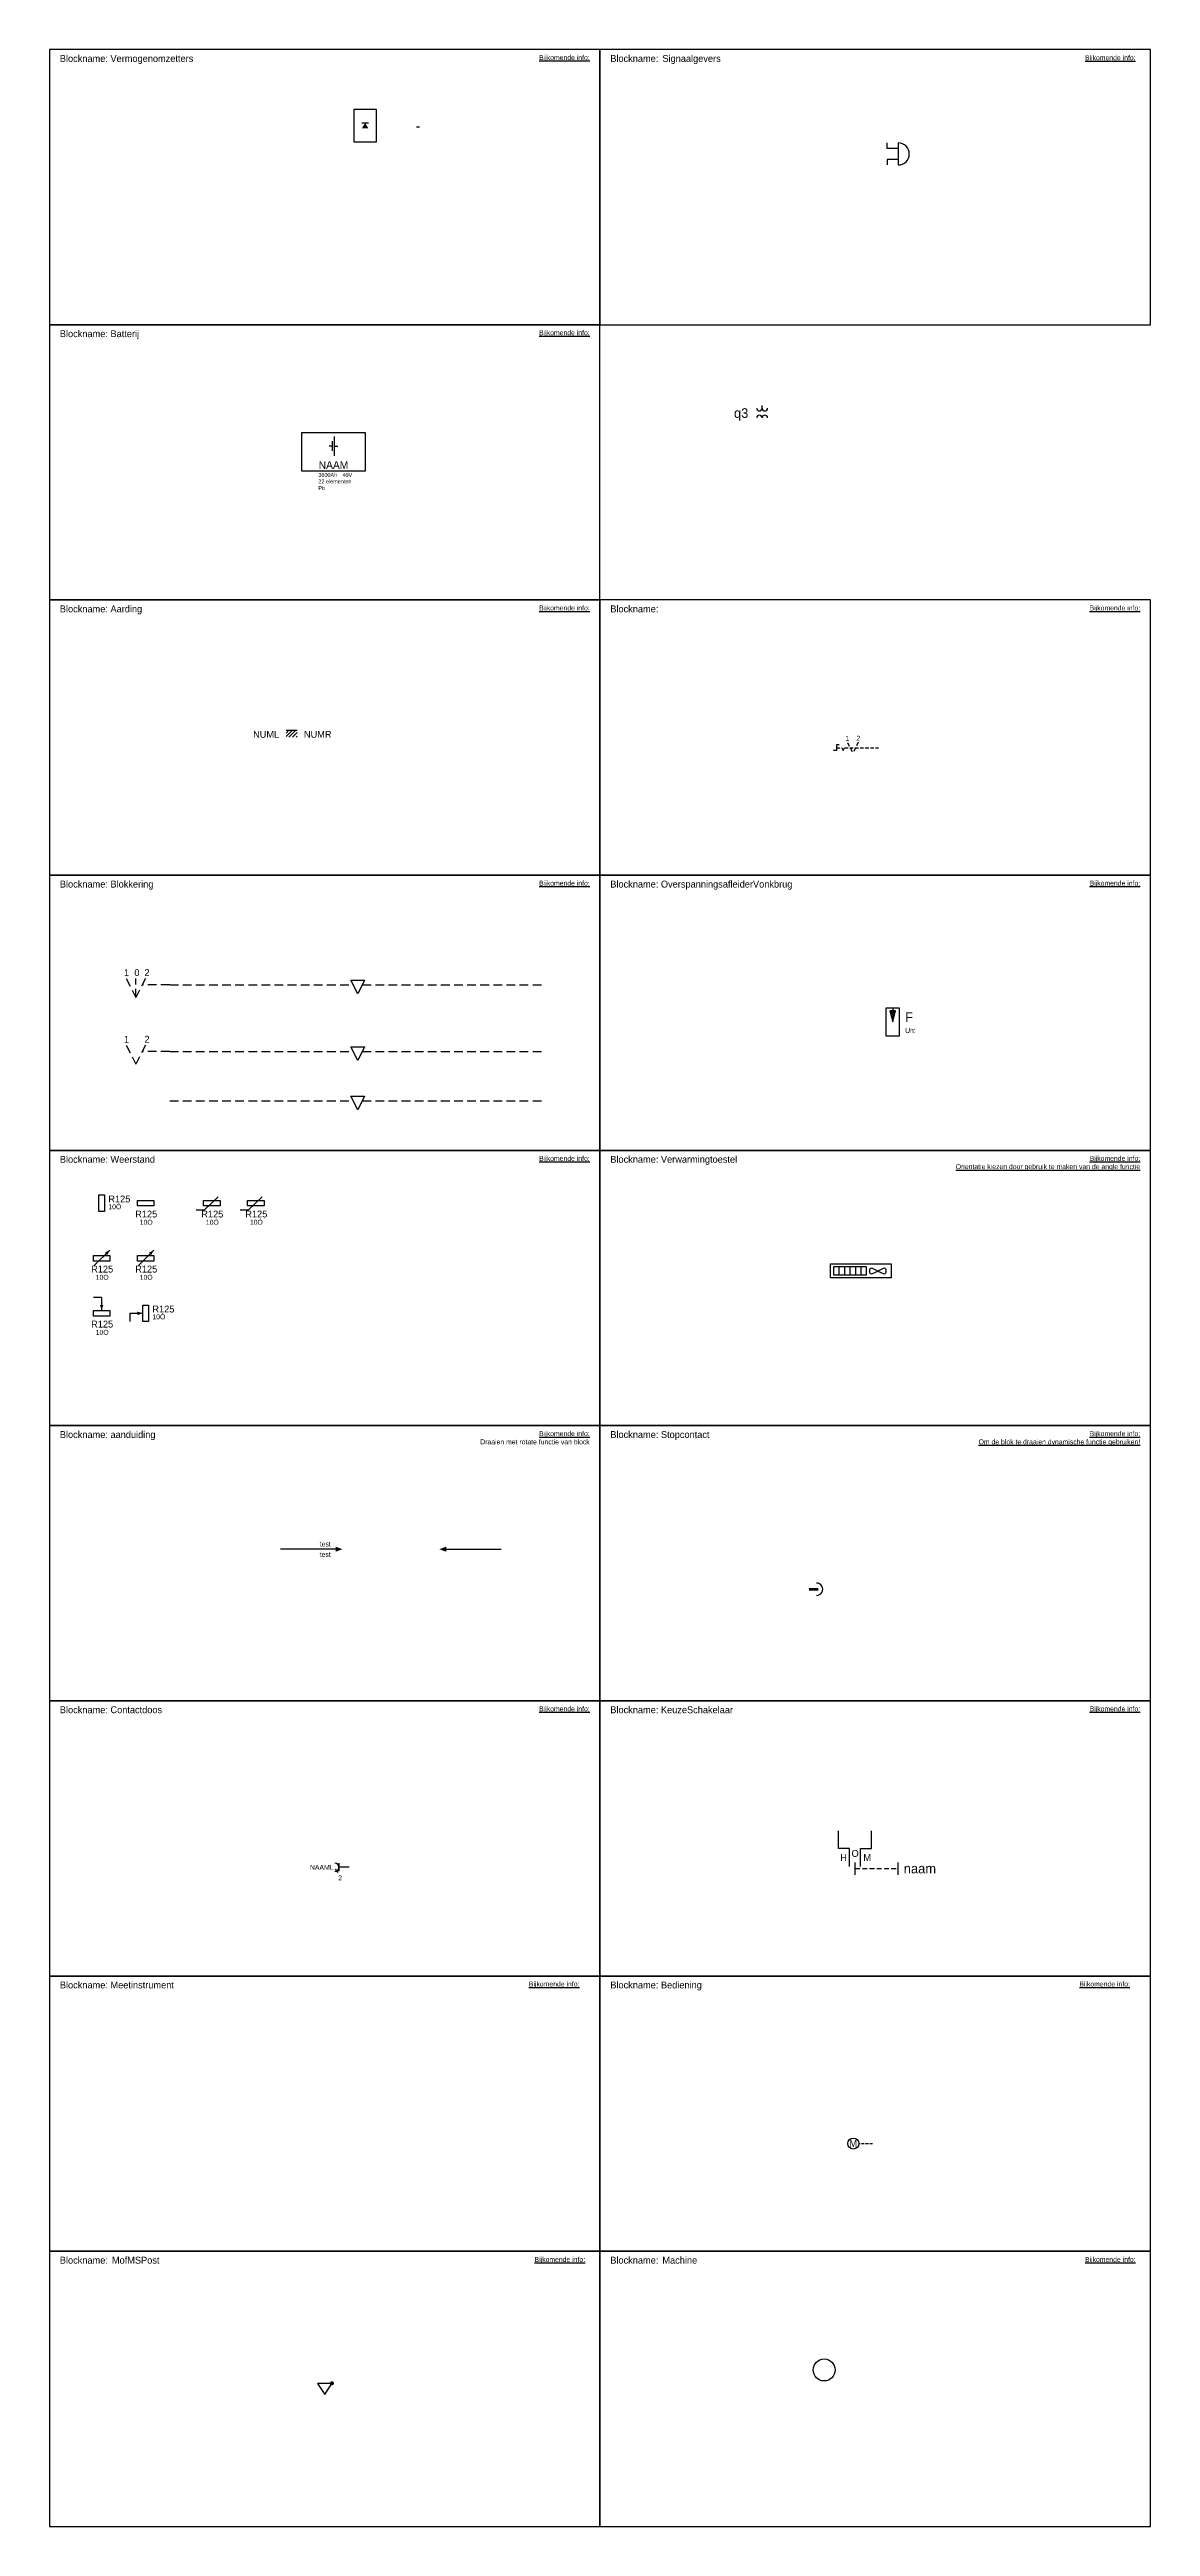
# Model space of a CAD drawing. Header units: millimetres. Extents: x -7152 to 5843, y -5056 to 10205.
# Drawn here: x 1000 to 1400, y 0 to 900 of the extents above; entities that cross this region are included whole.
import ezdxf
from ezdxf.enums import TextEntityAlignment as Align

# ---------------------------------------------------------------- set-up
doc = ezdxf.new("R2010")
doc.units = ezdxf.units.MM
for name, pattern in [('HIDDEN', [0.375, 0.25, -0.125]), ('HIDDEN2', [4.7625, 3.175, -1.5875]), ('HIDDENX2', [0.75, 0.5, -0.25])]:
    doc.linetypes.add(name, pattern=pattern)
doc.layers.add('50', color=3, linetype='Continuous')
doc.styles.add('ISOPLUS', font='isoplus')
doc.styles.get("Standard").update_dxf_attribs({"font": 'isoplus.shx'})

# ---------------------------------------------------------------- blocks, each defined once
blk = doc.blocks.new('*U319')
h = blk.add_hatch()
h.set_pattern_fill('ANGLE', color=256)
h.set_pattern_definition([(0, (-12.653, -1.2705), (0, 6.985), [5.08, -1.905]), (90, (-12.653, -1.2705), (-6.985, 4e-16), [5.08, -1.905])])
h.paths.add_polyline_path([(20.66, 0), (18.61, 1.18), (18.61, -1.18)])
blk.add_line((-1.18, 1.02), (1.18, 1.02))
at = {"color": 0, "linetype": 'Continuous', "ltscale": 15}
blk.add_lwpolyline([(-4, 6), (4, 6), (4, -6), (-4, -6)], close=True, dxfattribs=at)
at = {"linetype": 'Continuous', "ltscale": 15}
blk.add_lwpolyline([(0, -1.03, 2.36, 0, 0), (0, 1.02, 0, 0, 0)], format="xyseb", dxfattribs=at)
at = {"color": 2, "style": 'ISOPLUS'}
blk.add_attdef('NUMGV', text='', height=3.5, dxfattribs=at).set_placement((6.11, 4.16), align=Align.TOP_LEFT)
blk = doc.blocks.new('*U320')
at = {"color": 2}
for p, q in [((11.17, 9.13), (9.89, 9.13)), ((11.17, 7.36), (11.17, 10.91)), ((11.8, 5.63), (11.8, 12.63)), ((11.8, 9.13), (13.08, 9.13))]:
    blk.add_line(p, q, dxfattribs=at)
at = {"color": 1}
blk.add_lwpolyline([(0, 14.04), (22.97, 14.04), (22.97, 0), (0, 0)], close=True, dxfattribs=at)
at = {"color": 2}
blk.add_attdef('NUM', text='', height=2.79, dxfattribs=at).set_placement((11.48, 0), align=Align.BOTTOM_CENTER)
at = {"color": 1}
for tag, p in [('D1', (5.96, -2.07)), ('D2', (5.96, -4.46)), ('D3', (5.96, -6.86)), ('V91', (14.73, -2.07))]:
    blk.add_attdef(tag, p, '', height=1.44, dxfattribs=at)
blk = doc.blocks.new('*U321')
for p, q in [((-2, -1.03), (-0.97, 0)), ((-2, -2.3), (0.3, 0)), ((-0.93, -2.5), (1.57, 0)), ((0.35, -2.5), (2, -0.85)), ((1.62, -2.5), (2, -2.12))]:
    blk.add_line(p, q)
at = {"color": 0}
blk.add_line((-2, 0), (2, 0), dxfattribs=at)
at = {"style": 'ISOPLUS'}
blk.add_attdef('NUML', text='', height=2.5, dxfattribs=at).set_placement((-4.5, -1.5), align=Align.MIDDLE_RIGHT)
blk.add_attdef('NUMR', text='', height=2.5, dxfattribs=at).set_placement((4.5, -1.5), align=Align.MIDDLE_LEFT)
blk = doc.blocks.new('*U173')
at = {"color": 0, "linetype": 'HIDDEN2'}
for p, q in [((-84.11, 2.33), (-80.61, -4.67)), ((-77.11, 2.33), (-80.61, -4.67)), ((-80.61, -4.67), (-80.61, 2.33)), ((-68.31, 0), (-78.31, -0.07)), ((-68.31, 0), (-1.67, 0)), ((1.67, 0), (68.31, 0))]:
    blk.add_line(p, q, dxfattribs=at)
at = {"color": 0}
blk.add_lwpolyline([(2.5, 1.67), (0, -3.33), (-2.5, 1.67)], close=True, dxfattribs=at)
at = {"color": 0, "linetype": 'Continuous', "style": 'ISOPLUS'}
for s, p in [('1', (-84.92, 3.16)), ('0', (-81.15, 3.16)), ('2', (-77.51, 3.16))]:
    blk.add_text(s, height=2.5, dxfattribs=at).set_placement(p)
blk = doc.blocks.new('*U346')
h = blk.add_hatch(color=2)
h.dxf.hatch_style = 1
h.paths.add_polyline_path([(1, 4), (0, 4), (-1, 4), (0, -0.01)])
at = {"color": 2}
blk.add_lwpolyline([(-2.5, -5), (2.5, -5), (2.5, 5), (-2.5, 5)], close=True, dxfattribs=at)
blk.add_lwpolyline([(0, 4.99), (0, 4), (-1, 4), (0, -0.01), (1, 4), (0, 4)], dxfattribs=at)
blk.add_attdef('NAAMO', (4.5, 0), '', height=3.5, dxfattribs=at)
at = {"color": 1}
blk.add_attdef('NOMUO', (4.5, -4), '', height=1.8, dxfattribs=at)
blk = doc.blocks.new('*U347')
at = {"color": 0}
for p, q in [((0, 0), (0, 4.47)), ((15.68, 0), (15.68, 4.47))]:
    blk.add_line(p, q, dxfattribs=at)
at = {"color": 1, "linetype": 'HIDDEN', "ltscale": 7}
blk.add_line((0, 2.24), (15.68, 2.24), dxfattribs=at)
at = {"color": 0, "linetype": 'Continuous'}
for points in [[(-2, 2.97), (-2, 9.47), (-6, 9.47), (-6, 15.97)], [(2, 2.97), (2, 9.47), (6, 9.47), (6, 15.97)]]:
    blk.add_lwpolyline(points, dxfattribs=at)
at = {"style": 'ISOPLUS'}
blk.add_text('O', height=2.5, dxfattribs=at).set_placement((0, 7.73), align=Align.MIDDLE_CENTER)
blk.add_text('H', height=2.5, dxfattribs=at).set_placement((-3, 6.22), align=Align.MIDDLE_RIGHT)
blk.add_text('M', height=2.5, dxfattribs=at).set_placement((3, 6.22), align=Align.MIDDLE_LEFT)
at = {"color": 2, "linetype": 'Continuous'}
blk.add_attdef('NAAM', text='', height=3.5, dxfattribs=at).set_placement((17.68, 2.24), align=Align.MIDDLE_LEFT)
blk = doc.blocks.new('*U85')
at = {"linetype": 'HIDDENX2', "ltscale": 3}
for p in [(-7.12, 1.95), (-3.15, 2)]:
    blk.add_line(p, (-5.15, -2), dxfattribs=at)
at = {"linetype": 'Continuous', "ltscale": 3}
blk.add_lwpolyline([(-10.13, 1), (-11.13, 1), (-11.13, -1), (-12.13, -1)], dxfattribs=at)
at = {"linetype": 'HIDDEN', "ltscale": 5}
blk.add_lwpolyline([(-11.13, 0), (-9.13, 0), (-8.63, -1), (-8.13, 0), (4.15, 0)], dxfattribs=at)
at = {"linetype": 'Continuous', "style": 'ISOPLUS'}
for s, p in [('1', (-7.12, 1.95)), ('2', (-3.15, 2))]:
    blk.add_text(s, height=1.8, dxfattribs=at).set_placement(p, align=Align.BOTTOM_CENTER)
blk = doc.blocks.new('*U374')
at = {"color": 0}
for p, q in [((-3.8, 1.46), (-3.8, -1.47)), ((0, 0), (-3.8, -0.01))]:
    blk.add_line(p, q, dxfattribs=at)
at = {"linetype": 'Continuous'}
blk.add_line((-4.06, -1.85), (-5, -0.67), dxfattribs=at)
at = {"color": 0}
blk.add_arc((-5.27, -0.01), 1.47, 271.82657, 88.33243, dxfattribs=at)
at = {"linetype": 'Continuous'}
blk.add_attdef('NAAML', text='', height=1.8, dxfattribs=at).set_placement((-5.73, -0.01), align=Align.MIDDLE_RIGHT)
blk.add_attdef('AANTALL', text='', height=1.8, dxfattribs=at).set_placement((-2.64, -4.74), align=Align.RIGHT)
blk = doc.blocks.new('*U332')
at = {"color": 1}
blk.add_line((-2.5, 0), (-22.5, 0), dxfattribs=at)
blk.add_solid([(-2.5, 0.92), (0, 0), (-2.5, -0.92)], dxfattribs=at)
at = {"color": 1, "style": 'ISOPLUS'}
blk.add_attdef('TL', text='', height=1.8, dxfattribs=at).set_placement((-4.3, 1), align=Align.RIGHT)
blk.add_attdef('BL', text='', height=1.8, dxfattribs=at).set_placement((-4.3, -1), align=Align.TOP_RIGHT)
blk = doc.blocks.new('*U387')
at = {"color": 0, "const_width": 1}
blk.add_lwpolyline([(3.38, 0), (0, 0)], dxfattribs=at)
at = {"color": 0, "linetype": 'Continuous'}
blk.add_ellipse((2.75, 0), major_axis=(-2.25, 0), ratio=0.999299, start_param=1.570796, end_param=4.712389, dxfattribs=at)
at = {"linetype": 'Continuous', "style": 'ISOPLUS'}
blk.add_attdef('NRB', (0, 3.25), '', height=2.5, dxfattribs=at)
blk.add_attdef('NRO', text='', height=2.5, dxfattribs=at).set_placement((0, -3.25), align=Align.TOP_LEFT)
blk = doc.blocks.new('*U391')
at = {"color": 0, "ltscale": 15}
for p, q in [((-8, 1.5), (-8, -1.5)), ((-6, 1.5), (-6, -1.5)), ((-4, 1.5), (-4, -1.5)), ((-2, 1.5), (-2, -1.5)), ((0, 1.5), (0, -1.5))]:
    blk.add_line(p, q, dxfattribs=at)
for points in [[(-11, 2.5), (11, 2.5), (11, -2.5), (-11, -2.5)], [(-10, -1.5), (2, -1.5), (2, 1.5), (-10, 1.5)]]:
    blk.add_lwpolyline(points, close=True, dxfattribs=at)
at = {"color": 0, "linetype": 'Continuous'}
for points in [[(4.25, 0.91, 0.516716), (3.17, 0.33, 0.063446), (3.17, -0.43, 0.516716), (4.25, -1.01), (6.17, -0.05)], [(6.17, -0.05), (8.08, -1.01, 0.516716), (9.16, -0.43, 0.063446), (9.16, 0.33, 0.516716), (8.08, 0.91)]]:
    blk.add_lwpolyline(points, format="xyb", close=True, dxfattribs=at)
at = {"color": 2, "linetype": 'Continuous', "style": 'ISOPLUS'}
blk.add_attdef('NAAMVAV_', text='', height=3.5, dxfattribs=at).set_placement((12.5, 0), align=Align.MIDDLE_LEFT)
at = {"color": 1, "linetype": 'Continuous', "style": 'ISOPLUS'}
blk.add_attdef('VERMOGENVAV_', text='', height=1.8, dxfattribs=at).set_placement((12.5, -3.63), align=Align.MIDDLE_LEFT)
blk = doc.blocks.new('*U428')
at = {"color": 0, "linetype": 'Continuous', "ltscale": 15}
blk.add_line((2, 0), (2, 1), dxfattribs=at)
at = {"color": 0}
for centre, start, end in [((1, 0), 180, 0), ((3, 0), 180, 0), ((1, -3.5), 0, 180), ((3, -3.5), 0, 180)]:
    blk.add_arc(centre, 1, start, end, dxfattribs=at)
at = {"color": 2, "style": 'ISOPLUS'}
blk.add_attdef('NUM', text='', height=3.5, dxfattribs=at).set_placement((-3, -1.75), align=Align.MIDDLE_RIGHT)
at = {"color": 1, "style": 'ISOPLUS'}
for tag, p in [('UP', (-3, -5.19)), ('P', (-3, -8)), ('SCHAKELING', (-3, -13.6)), ('KLASSE', (-2.96, -16.4)), ('US', (-3, -10.8))]:
    blk.add_attdef(tag, text='', height=1.8, dxfattribs=at).set_placement(p, align=Align.MIDDLE_RIGHT)
blk = doc.blocks.new('*U174')
at = {"color": 0, "linetype": 'HIDDEN2'}
for p, q in [((-84.11, 2.33), (-80.61, -4.67)), ((-77.11, 2.33), (-80.61, -4.67)), ((-68.31, 0), (-78.31, -0.07)), ((-68.31, 0), (-1.67, 0)), ((1.67, 0), (68.31, 0))]:
    blk.add_line(p, q, dxfattribs=at)
at = {"color": 0}
blk.add_lwpolyline([(2.5, 1.67), (0, -3.33), (-2.5, 1.67)], close=True, dxfattribs=at)
at = {"color": 0, "linetype": 'Continuous', "style": 'ISOPLUS'}
for s, p in [('1', (-84.92, 3.16)), ('2', (-77.51, 3.16))]:
    blk.add_text(s, height=2.5, dxfattribs=at).set_placement(p)
blk = doc.blocks.new('*U175')
at = {"color": 0, "linetype": 'HIDDEN2'}
for p, q in [((-68.31, 0), (-1.67, 0)), ((1.67, 0), (68.31, 0))]:
    blk.add_line(p, q, dxfattribs=at)
at = {"color": 0}
blk.add_lwpolyline([(2.5, 1.67), (0, -3.33), (-2.5, 1.67)], close=True, dxfattribs=at)
blk = doc.blocks.new('*U323')
at = {"color": 7, "linetype": 'Continuous'}
blk.add_lwpolyline([(-1, 3), (1, 3), (1, -3), (-1, -3)], close=True, dxfattribs=at)
at = {"linetype": 'Continuous', "ltscale": 15}
blk.add_attdef('RV_', text='', height=1.5, rotation=90, dxfattribs=at).set_placement((0, 0), align=Align.MIDDLE_CENTER)
at = {"color": 2, "style": 'ISOPLUS'}
blk.add_attdef('WVNAAM', (2.43, 0.29), '', height=2.5, dxfattribs=at)
at = {"color": 1, "style": 'ISOPLUS'}
blk.add_attdef('WVWAARDE', (2.43, -2.19), '', height=1.8, dxfattribs=at)
blk = doc.blocks.new('*U324')
at = {"color": 0, "linetype": 'Continuous'}
blk.add_lwpolyline([(3, 1), (3, -1), (-3, -1), (-3, 1)], close=True, dxfattribs=at)
at = {"linetype": 'Continuous', "ltscale": 15}
blk.add_attdef('R', text='', height=1.5, dxfattribs=at).set_placement((0, 0), align=Align.MIDDLE_CENTER)
at = {"color": 2, "style": 'ISOPLUS'}
blk.add_attdef('WHNAME', text='', height=2.5, dxfattribs=at).set_placement((0.19, -2.68), align=Align.TOP_CENTER)
at = {"color": 1, "style": 'ISOPLUS'}
blk.add_attdef('WHWAARDE', text='', height=1.8, dxfattribs=at).set_placement((0.19, -6.71), align=Align.MIDDLE)
blk = doc.blocks.new('*U325')
at = {"color": 7}
blk.add_line((-2.67, -2.67), (2.99, 2.99), dxfattribs=at)
at = {"color": 0, "linetype": 'Continuous'}
blk.add_lwpolyline([(3, 1), (3, -1), (-3, -1), (-3, 1)], close=True, dxfattribs=at)
at = {"color": 7}
blk.add_lwpolyline([(2.99, 2.99, 0, 1.2, 0), (1.57, 1.57, 1.2, 1.2, 0)], format="xyseb", dxfattribs=at)
at = {"color": 2, "style": 'ISOPLUS'}
blk.add_attdef('WHNAME', text='', height=2.5, dxfattribs=at).set_placement((0.19, -2.68), align=Align.TOP_CENTER)
at = {"color": 1, "style": 'ISOPLUS'}
blk.add_attdef('WHWAARDE', text='', height=1.8, dxfattribs=at).set_placement((0.19, -6.71), align=Align.MIDDLE)
blk = doc.blocks.new('*U326')
at = {"color": 7}
blk.add_line((-2.67, -2.67), (2.99, 2.99), dxfattribs=at)
at = {"color": 0, "linetype": 'Continuous'}
blk.add_lwpolyline([(3, 1), (3, -1), (-3, -1), (-3, 1)], close=True, dxfattribs=at)
at = {"color": 7}
blk.add_lwpolyline([(2.99, 2.99, 0, 1.2, 0), (1.57, 1.57, 1.2, 1.2, 0)], format="xyseb", dxfattribs=at)
at = {"color": 2, "style": 'ISOPLUS'}
blk.add_attdef('WHNAME', text='', height=2.5, dxfattribs=at).set_placement((0.19, -2.68), align=Align.TOP_CENTER)
at = {"color": 1, "style": 'ISOPLUS'}
blk.add_attdef('WHWAARDE', text='', height=1.8, dxfattribs=at).set_placement((0.19, -6.71), align=Align.MIDDLE)
blk = doc.blocks.new('*U327')
blk.add_line((0, 5.79), (-3, 5.79))
at = {"color": 7}
blk.add_line((0, 5.79), (0, 1), dxfattribs=at)
at = {"color": 0, "linetype": 'Continuous'}
blk.add_lwpolyline([(3, 1), (3, -1), (-3, -1), (-3, 1)], close=True, dxfattribs=at)
at = {"color": 7}
blk.add_lwpolyline([(0, 1, 0, 1.2, 0), (0, 3, 1.2, 1.2, 0)], format="xyseb", dxfattribs=at)
at = {"color": 2, "style": 'ISOPLUS'}
blk.add_attdef('WHNAME', text='', height=2.5, dxfattribs=at).set_placement((0.19, -2.68), align=Align.TOP_CENTER)
at = {"color": 1, "style": 'ISOPLUS'}
blk.add_attdef('WHWAARDE', text='', height=1.8, dxfattribs=at).set_placement((0.19, -6.71), align=Align.MIDDLE)
blk = doc.blocks.new('*U328')
at = {"color": 7}
blk.add_line((-5.79, 0), (-1, 0), dxfattribs=at)
blk.add_line((-5.79, 0), (-5.79, -3))
blk.add_lwpolyline([(-1, 0, 0, 1.2, 0), (-3, 0, 1.2, 1.2, 0)], format="xyseb", dxfattribs=at)
at = {"color": 7, "linetype": 'Continuous'}
blk.add_lwpolyline([(-1, 3), (1, 3), (1, -3), (-1, -3)], close=True, dxfattribs=at)
at = {"color": 2, "style": 'ISOPLUS'}
blk.add_attdef('WVNAAM', (2.43, 0.29), '', height=2.5, dxfattribs=at)
at = {"color": 1, "style": 'ISOPLUS'}
blk.add_attdef('WVWAARDE', (2.43, -2.19), '', height=1.8, dxfattribs=at)
blk = doc.blocks.new('*U329')
blk.add_lwpolyline([(-5.67, -2.39), (-2.67, -2.39), (2.28, 2.28)])
at = {"color": 0, "linetype": 'Continuous'}
blk.add_lwpolyline([(3, 1), (3, -1), (-3, -1), (-3, 1)], close=True, dxfattribs=at)
at = {"color": 2, "style": 'ISOPLUS'}
blk.add_attdef('WHNAME', text='', height=2.5, dxfattribs=at).set_placement((0.19, -2.68), align=Align.TOP_CENTER)
at = {"color": 1, "style": 'ISOPLUS'}
blk.add_attdef('WHWAARDE', text='', height=1.8, dxfattribs=at).set_placement((0.19, -6.71), align=Align.MIDDLE)
blk = doc.blocks.new('*U330')
blk.add_lwpolyline([(-5.67, -2.39), (-2.67, -2.39), (2.28, 2.28)])
at = {"color": 0, "linetype": 'Continuous'}
blk.add_lwpolyline([(3, 1), (3, -1), (-3, -1), (-3, 1)], close=True, dxfattribs=at)
at = {"color": 2, "style": 'ISOPLUS'}
blk.add_attdef('WHNAME', text='', height=2.5, dxfattribs=at).set_placement((0.19, -2.68), align=Align.TOP_CENTER)
at = {"color": 1, "style": 'ISOPLUS'}
blk.add_attdef('WHWAARDE', text='', height=1.8, dxfattribs=at).set_placement((0.19, -6.71), align=Align.MIDDLE)
blk = doc.blocks.new('*U333')
at = {"color": 1}
blk.add_line((2.5, 0), (22.5, 0), dxfattribs=at)
for points in [[(2.5, 0.92), (0, 0), (2.5, -0.92)], [(2.5, 0.42), (0, 0), (2.5, -0.42)]]:
    blk.add_solid(points, dxfattribs=at)
at = {"color": 1, "style": 'ISOPLUS'}
blk.add_attdef('TR', (4.3, 1), '', height=1.8, dxfattribs=at)
blk.add_attdef('BR', text='', height=1.8, dxfattribs=at).set_placement((4.3, -1), align=Align.TOP_LEFT)
blk = doc.blocks.new('*U418')
at = {"color": 0}
blk.add_lwpolyline([(0, 0), (200, 0), (200, 100), (0, 100)], close=True, dxfattribs=at)
blk.add_text('Blockname:', height=2.5, dxfattribs=at).set_placement((3.74, 98), align=Align.TOP_LEFT)
at = {"color": 0, "linetype": 'Continuous'}
blk.add_text('%%UBijkomende info:', height=1.8, dxfattribs=at).set_placement((176.22, 96.12))
at = {"color": 161, "linetype": 'Continuous', "ltscale": 15, "true_color": 0x8c9ff3}
blk.add_attdef('BLOCKNAME', (22.67, 95.5), '', height=2.5, dxfattribs=at)
blk = doc.blocks.new('*U435')
at = {"color": 0}
for points in [[(4, -2), (0, -2), (0, 0)], [(4, -6), (0, -6), (0, -8)]]:
    blk.add_lwpolyline(points, dxfattribs=at)
blk.add_lwpolyline([(4, 0), (4, -8, 1)], format="xyb", close=True, dxfattribs=at)
at = {"color": 2, "linetype": 'Continuous', "ltscale": 15}
blk.add_attdef('NAAM_BEL', text='', height=3.5, dxfattribs=at).set_placement((9.5, -4), align=Align.MIDDLE_LEFT)
blk = doc.blocks.new('Motor')
at = {"color": 1}
for p, q in [((-5, 0), (-4.5, 0)), ((-4, 0), (-3, 0)), ((-2.5, 0), (-1.5, 0)), ((-1, 0), (0, 0))]:
    blk.add_line(p, q, dxfattribs=at)
at = {"color": 7, "linetype": 'Continuous'}
blk.add_circle((-7, 0), 2, dxfattribs=at)
blk.add_text('M', height=2.5, dxfattribs=at).set_placement((-7, 0), align=Align.MIDDLE_CENTER)
blk = doc.blocks.new('*U348')
blk.add_blockref('Motor', (-1.5, 3))
blk = doc.blocks.new('Aftakking')
at = {"linetype": 'Continuous'}
h = blk.add_hatch(color=0, dxfattribs=at)
h.dxf.hatch_style = 1
edge = h.paths.add_edge_path()
edge.add_arc((0, 0), 0.75, 0, 360)
blk = doc.blocks.new('*U193')
at = {"layer": '50', "color": 0, "linetype": 'Continuous'}
blk.add_lwpolyline([(-2.6, 4), (0, 0), (2.59, 4)], close=True, dxfattribs=at)
at = {"linetype": 'Continuous'}
blk.add_blockref('Aftakking', (2.59, 4), dxfattribs=at)
blk = doc.blocks.new('Machine')
at = {"color": 0}
blk.add_circle((0, 0), 4, dxfattribs=at)
at = {"color": 2, "linetype": 'Continuous'}
blk.add_attdef('NL', text='', height=3.5, dxfattribs=at).set_placement((-5.5, 0), align=Align.MIDDLE_RIGHT)
at = {"color": 0, "linetype": 'Continuous'}
blk.add_attdef('TYPE', text='', height=2.5, dxfattribs=at).set_placement((0, 0), align=Align.MIDDLE_CENTER)
at = {"color": 2, "linetype": 'Continuous'}
blk.add_attdef('NR', text='', height=3.5, dxfattribs=at).set_placement((5.5, 0), align=Align.MIDDLE_LEFT)

msp = doc.modelspace()

# ---------------------------------------------------------------- linework, layer by layer
at = {"color": 110, "linetype": 'Continuous'}
for points in [[(1000, 800), (1200, 800), (1200, 900), (1000, 900)], [(1000, 700), (1200, 700), (1200, 800), (1000, 800)], [(1000, 600), (1200, 600), (1200, 700), (1000, 700)], [(1200, 600), (1400, 600), (1400, 700), (1200, 700)], [(1000, 500), (1200, 500), (1200, 600), (1000, 600)], [(1200, 500), (1400, 500), (1400, 600), (1200, 600)], [(1000, 400), (1200, 400), (1200, 500), (1000, 500)], [(1200, 400), (1400, 400), (1400, 500), (1200, 500)], [(1000, 300), (1200, 300), (1200, 400), (1000, 400)], [(1200, 300), (1400, 300), (1400, 400), (1200, 400)], [(1000, 200), (1200, 200), (1200, 300), (1000, 300)], [(1200, 200), (1400, 200), (1400, 300), (1200, 300)], [(1000, 100), (1200, 100), (1200, 200), (1000, 200)], [(1200, 100), (1400, 100), (1400, 200), (1200, 200)]]:
    msp.add_lwpolyline(points, close=True, dxfattribs=at)

# ---------------------------------------------------------------- block references
for p, values in [((1200, 800), {'BLOCKNAME': 'Signaalgevers'}), ((1000, 0), {'BLOCKNAME': 'MofMSPost'}), ((1200, 0), {'BLOCKNAME': 'Machine'})]:
    msp.add_blockref('*U418', p, dxfattribs=at).add_auto_attribs(values)
at = {"color": 2}
msp.add_blockref('*U319', (1114.669, 872.354), dxfattribs=at)
at = {"linetype": 'Continuous'}
for name, p in [('*U435', (1304.352, 866.06)), ('*U85', (1297.007, 646.314)), ('*U391', (1294.793, 456.226)), ('*U387', (1275.907, 340.52)), ('Machine', (1281.446, 56.887)), ('*U193', (1100.003, 48.002))]:
    msp.add_blockref(name, p, dxfattribs=at)
for name, p, values in [('*U428', (1256.892, 769.664), {'NUM': 'q3'}), ('*U347', (1292.701, 236.828), {'NAAM': 'naam'}), ('*U374', (1108.914, 239.514), {'NAAML': 'NAAML', 'AANTALL': '2'})]:
    msp.add_blockref(name, p, dxfattribs=at).add_auto_attribs(values)
for name, p, values in [('*U320', (1091.694, 746.8), {'V91': '40V', 'D3': 'Pb', 'D2': '22 elementen', 'D1': '3600Ah', 'NUM': 'NAAM'}), ('*U346', (1306.357, 546.666), {'NAAMO': 'F', 'NOMUO': 'Un:'}), ('*U323', (1018.938, 480.808), {'WVNAAM': 'R125', 'WVWAARDE': '10%%211'}), ('*U324', (1034.938, 480.808), {'WHNAME': 'R125', 'WHWAARDE': '10%%211'}), ('*U329', (1058.938, 480.808), {'WHNAME': 'R125', 'WHWAARDE': '10%%211'}), ('*U330', (1074.938, 480.808), {'WHNAME': 'R125', 'WHWAARDE': '10%%211'}), ('*U325', (1018.938, 460.808), {'WHNAME': 'R125', 'WHWAARDE': '10%%211'}), ('*U326', (1034.938, 460.808), {'WHNAME': 'R125', 'WHWAARDE': '10%%211'}), ('*U327', (1018.938, 440.808), {'WHNAME': 'R125', 'WHWAARDE': '10%%211'}), ('*U328', (1034.938, 440.808), {'WVNAAM': 'R125', 'WVWAARDE': '10%%211'})]:
    msp.add_blockref(name, p).add_auto_attribs(values)
at = {"color": 7}
msp.add_blockref('*U321', (1087.932, 652.682), dxfattribs=at).add_auto_attribs({'NUMR': 'NUMR', 'NUML': 'NUML'})
for name, p in [('*U173', (1111.966, 560.182)), ('*U174', (1111.966, 535.96)), ('*U175', (1111.966, 518.047))]:
    msp.add_blockref(name, p)
at = {"linetype": 'Continuous', "ltscale": 15}
msp.add_blockref('*U332', (1106.454, 355.083), dxfattribs=at).add_auto_attribs({'TL': 'test', 'BL': 'test'})
for name, p in [('*U333', (1141.623, 355.083)), ('*U348', (1300.524, 136.133))]:
    msp.add_blockref(name, p, dxfattribs=at)

# ---------------------------------------------------------------- texts
at = {"color": 7}
for s, p in [('Blockname: Vermogenomzetters', (1003.742, 898)), ('Blockname: Batterij', (1003.742, 798)), ('Blockname: Aarding', (1003.742, 698)), ('Blockname: ', (1203.742, 698)), ('Blockname: Blokkering', (1003.742, 598)), ('Blockname: OverspanningsafleiderVonkbrug', (1203.742, 598)), ('Blockname: Weerstand', (1003.742, 498)), ('Blockname: Verwarmingtoestel', (1203.742, 498)), ('Blockname: aanduiding', (1003.742, 398)), ('Blockname: Stopcontact', (1203.742, 398)), ('Blockname: Contactdoos', (1003.742, 298)), ('Blockname: KeuzeSchakelaar', (1203.742, 298)), ('Blockname: Meetinstrument', (1003.742, 198)), ('Blockname: Bediening', (1203.742, 198))]:
    msp.add_text(s, height=2.5, dxfattribs=at).set_placement(p, align=Align.TOP_LEFT)
at = {"linetype": 'Continuous', "char_height": 1.8, "attachment_point": 3}
for s, insert in [('{\\LBijkomende info:}', (1196.27, 898)), ('{\\LBijkomende info:}', (1196.27, 798)), ('{\\LBijkomende info:}', (1196.27, 698)), ('{\\LBijkomende info:}', (1396.27, 698)), ('{\\LBijkomende info:}', (1196.27, 598)), ('{\\LBijkomende info:}', (1396.27, 598)), ('{\\LBijkomende info:}', (1196.27, 498)), ('{\\LBijkomende info:\\POrientatie kiezen door gebruik te maken van de angle functie}', (1396.27, 498)), ('{\\LBijkomende info:\\P}Draaien met rotate functie van block', (1196.27, 398)), ('{\\LBijkomende info:\\POm de blok te draaien dynamische functie gebruiken!}', (1396.27, 398)), ('{\\LBijkomende info:}', (1196.27, 298)), ('{\\LBijkomende info:}', (1396.27, 298)), ('{\\LBijkomende info:}', (1192.54, 198)), ('{\\LBijkomende info:}', (1392.54, 198))]:
    msp.add_mtext_dynamic_manual_height_columns(s, width=92.06557, gutter_width=9, heights=[0], dxfattribs=dict(at, insert=insert))

doc.saveas('drawing.dxf')
